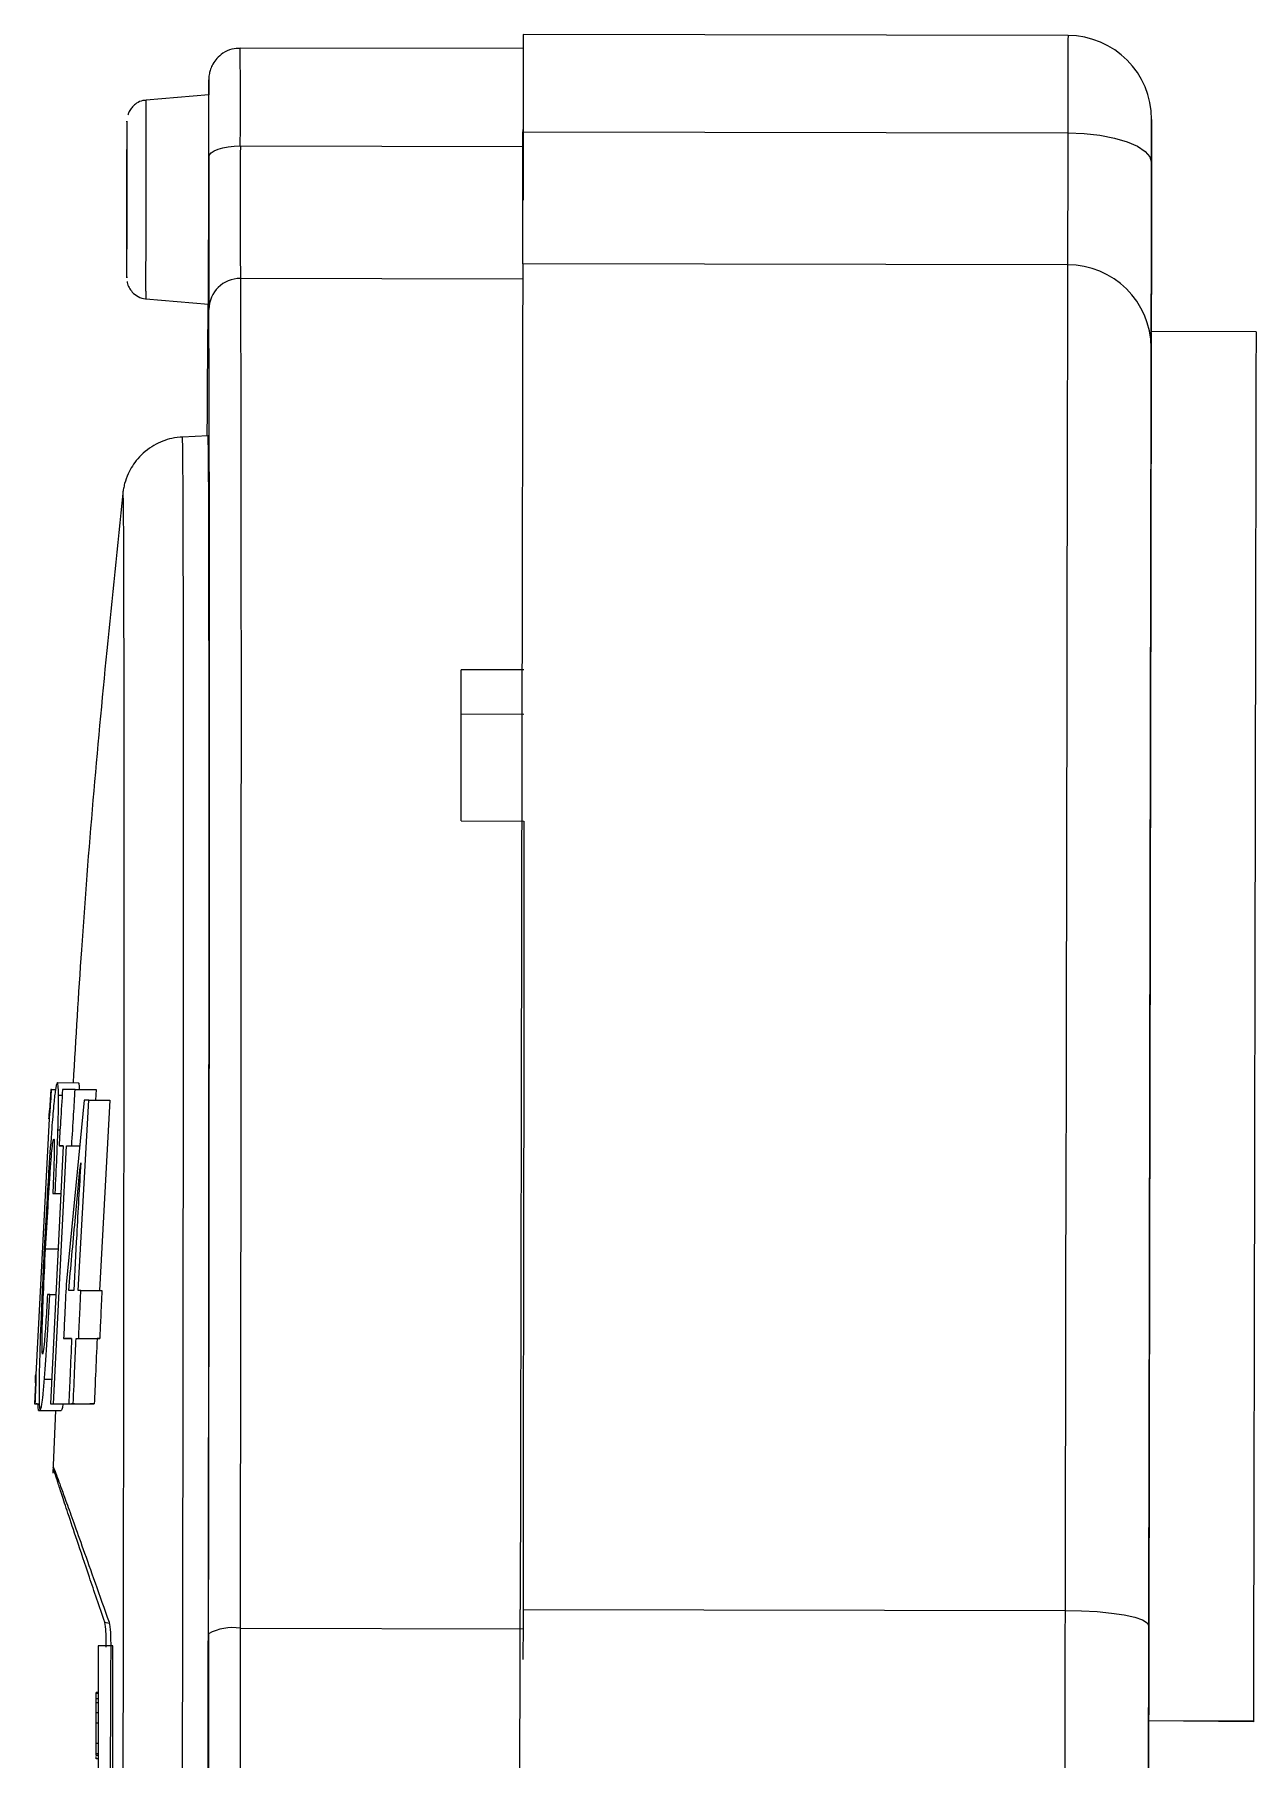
# Model space of a CAD drawing. Header units: millimetres. Extents: x 2320 to 4000, y 933 to 2121.
# Drawn here: x 2624.5 to 2682.7, y 1889.8 to 1972.1 of the extents above; entities that cross this region are included whole.
import ezdxf

# ---------------------------------------------------------------- set-up
doc = ezdxf.new("R2010")
doc.units = ezdxf.units.MM

msp = doc.modelspace()

# ---------------------------------------------------------------- linework, layer by layer
at = {"color": 7, "linetype": 'Continuous', "lineweight": 25}
for p, q in [((2673.869, 1972.051), (2647.869, 1972.1)), ((2647.868, 1971.424), (2634.368, 1971.45)), ((2632.864, 1969.227), (2629.876, 1968.971)), ((2632.867, 1967.227), (2632.867, 1967.227)), ((2647.872, 1967.452), (2673.86, 1967.404)), ((2634.371, 1966.782), (2647.871, 1966.756)), ((2628.947, 1960.492), (2628.948, 1960.494)), ((2632.856, 1961.227), (2632.856, 1961.227)), ((2647.872, 1960.434), (2634.372, 1960.459)), ((2673.848, 1961.105), (2647.848, 1961.154)), ((2629.859, 1959.494), (2632.845, 1959.227)), ((2632.823, 1959.229), (2632.821, 1958.986)), ((2682.842, 1957.917), (2677.842, 1957.926)), ((2632.833, 1952.955), (2631.596, 1952.892)), ((2628.763, 1950.209), (2628.765, 1950.217)), ((2647.903, 1941.785), (2644.903, 1941.791)), ((2644.903, 1939.681), (2647.895, 1939.675)), ((2644.902, 1934.576), (2647.902, 1934.57)), ((2625.327, 1921.767), (2625.265, 1920.767)), ((2625.326, 1921.767), (2625.364, 1921.767)), ((2625.364, 1921.767), (2625.327, 1921.767)), ((2625.364, 1921.767), (2625.559, 1921.766)), ((2625.635, 1922.092), (2626.637, 1922.09)), ((2626.49, 1921.765), (2625.885, 1921.766)), ((2626.49, 1921.765), (2627.494, 1921.763)), ((2627.494, 1921.763), (2627.462, 1921.254)), ((2625.694, 1921.501), (2625.869, 1921.501)), ((2626.913, 1921.255), (2626.061, 1912.468)), ((2626.639, 1912.172), (2627.145, 1921.254)), ((2627.145, 1921.254), (2628.15, 1921.252)), ((2628.15, 1921.252), (2627.643, 1912.17)), ((2625.245, 1920.365), (2624.613, 1908.17)), ((2624.63, 1908.17), (2625.262, 1920.365)), ((2625.766, 1919.829), (2625.667, 1919.83)), ((2625.92, 1919.077), (2625.306, 1906.767)), ((2625.461, 1906.767), (2626.074, 1919.077)), ((2625.92, 1919.077), (2625.72, 1919.078)), ((2626.074, 1919.077), (2626.702, 1919.076)), ((2626.325, 1919.077), (2626.702, 1919.076)), ((2625.422, 1916.807), (2625.806, 1916.807)), ((2625.535, 1916.807), (2625.806, 1916.807)), ((2625.076, 1914.16), (2625.674, 1914.159)), ((2625.283, 1911.981), (2625.566, 1911.98)), ((2626.763, 1912.172), (2627.767, 1912.17)), ((2626.32, 1909.891), (2625.939, 1909.892)), ((2626.531, 1909.891), (2627.535, 1909.889)), ((2626.656, 1909.891), (2627.66, 1909.889)), ((2624.59, 1907.768), (2624.549, 1906.768)), ((2625.021, 1907.951), (2625.365, 1907.951)), ((2624.55, 1906.768), (2624.548, 1906.768)), ((2624.548, 1906.768), (2624.549, 1906.768)), ((2624.549, 1906.768), (2624.586, 1906.768)), ((2624.549, 1906.768), (2624.777, 1906.768)), ((2624.586, 1906.768), (2624.777, 1906.768)), ((2624.744, 1906.452), (2624.821, 1906.452)), ((2624.821, 1906.452), (2625.822, 1906.45)), ((2625.306, 1906.767), (2626.186, 1906.765)), ((2625.553, 1906.451), (2625.423, 1903.459)), ((2625.461, 1906.767), (2626.186, 1906.765)), ((2626.186, 1906.765), (2627.189, 1906.763)), ((2626.398, 1906.765), (2627.401, 1906.763)), ((2625.436, 1903.757), (2625.435, 1903.767)), ((2627.9, 1896.346), (2628.116, 1896.297)), ((2647.862, 1896.96), (2673.727, 1896.911)), ((2634.361, 1896.062), (2647.861, 1896.037)), ((2627.593, 1895.22), (2627.593, 1869.22)), ((2628.293, 1895.22), (2627.593, 1895.22)), ((2628.293, 1869.22), (2628.293, 1895.22)), ((2627.593, 1892.992), (2627.493, 1892.992)), ((2627.493, 1892.965), (2627.493, 1892.992)), ((2627.493, 1892.965), (2627.593, 1892.965)), ((2627.493, 1892.695), (2627.493, 1892.965)), ((2627.593, 1892.695), (2627.493, 1892.695)), ((2627.493, 1892.505), (2627.493, 1892.695)), ((2627.593, 1892.505), (2627.493, 1892.505)), ((2627.493, 1892.018), (2627.493, 1892.505)), ((2627.593, 1892.018), (2627.493, 1892.018)), ((2627.493, 1891.532), (2627.493, 1892.018)), ((2627.593, 1891.532), (2627.493, 1891.532)), ((2627.493, 1890.558), (2627.493, 1891.532)), ((2682.717, 1891.593), (2677.717, 1891.64)), ((2682.717, 1891.63), (2677.717, 1891.64)), ((2682.717, 1891.593), (2682.717, 1891.63)), ((2627.593, 1890.558), (2627.493, 1890.558)), ((2627.493, 1890.071), (2627.493, 1890.558)), ((2627.593, 1890.071), (2627.493, 1890.071)), ((2627.593, 1889.99), (2627.493, 1889.99)), ((2627.593, 1889.828), (2627.493, 1889.828))]:
    msp.add_line(p, q, dxfattribs=at)
at = {"color": 7, "linetype": 'Continuous', "lineweight": 25, "flags": 128}
for points in [[(2673.869, 1972.051), (2673.868, 1971.846), (2673.867, 1971.232), (2673.865, 1970.246), (2673.863, 1968.944), (2673.86, 1967.404)], [(2632.861, 1969.531), (2632.861, 1969.494), (2632.859, 1969.227)], [(2632.866, 1969.944), (2632.864, 1969.901), (2632.861, 1969.531)], [(2632.843, 1959.227), (2632.845, 1959.053), (2632.847, 1959.23), (2632.851, 1959.749), (2632.854, 1960.576), (2632.857, 1961.653), (2632.861, 1962.907), (2632.863, 1964.253), (2632.866, 1965.599), (2632.867, 1966.853), (2632.868, 1967.93), (2632.868, 1968.756), (2632.866, 1969.276), (2632.864, 1969.453)], [(2632.864, 1969.453), (2632.862, 1969.276), (2632.861, 1969.227)], [(2647.873, 1969.305), (2647.872, 1968.177), (2647.871, 1966.756)], [(2628.951, 1960.775), (2628.953, 1961.386), (2628.956, 1962.276), (2628.959, 1963.357), (2628.962, 1964.525), (2628.963, 1965.663), (2628.964, 1966.662), (2628.964, 1967.424), (2628.963, 1967.873), (2628.961, 1967.965), (2628.959, 1967.693), (2628.956, 1967.082), (2628.953, 1966.193), (2628.95, 1965.111), (2628.948, 1963.944), (2628.946, 1962.805), (2628.945, 1961.806), (2628.945, 1961.045), (2628.946, 1960.596), (2628.947, 1960.492)], [(2673.86, 1967.404), (2673.858, 1966.231), (2673.856, 1965.136), (2673.854, 1964.138), (2673.852, 1963.253), (2673.851, 1962.496), (2673.849, 1961.879), (2673.849, 1961.413), (2673.848, 1961.105)], [(2673.86, 1967.404), (2674.64, 1967.375), (2675.39, 1967.293), (2676.082, 1967.16), (2676.687, 1966.983), (2677.185, 1966.767), (2677.554, 1966.521), (2677.781, 1966.255), (2677.857, 1965.978)], [(2632.867, 1966.257), (2632.897, 1966.36), (2632.983, 1966.459), (2633.122, 1966.55), (2633.309, 1966.629), (2633.537, 1966.694), (2633.797, 1966.743), (2634.078, 1966.772), (2634.371, 1966.782)], [(2647.871, 1966.756), (2647.87, 1965.582), (2647.869, 1964.485), (2647.868, 1964.194)], [(2628.948, 1960.494), (2628.948, 1960.503), (2628.951, 1960.775)], [(2634.372, 1960.459), (2634.379, 1959.319), (2634.385, 1957.828), (2634.39, 1955.992), (2634.394, 1953.821), (2634.398, 1951.323), (2634.4, 1948.511), (2634.402, 1945.396), (2634.403, 1941.994), (2634.403, 1938.318), (2634.402, 1934.387), (2634.399, 1930.218), (2634.397, 1925.83), (2634.393, 1921.242), (2634.388, 1916.475), (2634.382, 1911.551), (2634.376, 1906.492), (2634.369, 1901.322), (2634.361, 1896.062)], [(2673.848, 1961.105), (2673.846, 1959.981), (2673.843, 1958.506), (2673.84, 1956.687), (2673.836, 1954.531), (2673.831, 1952.048), (2673.826, 1949.25), (2673.82, 1946.15), (2673.813, 1942.76), (2673.807, 1939.097), (2673.799, 1935.178), (2673.791, 1931.02), (2673.783, 1926.641), (2673.774, 1922.062), (2673.766, 1917.303), (2673.756, 1912.386), (2673.747, 1907.333), (2673.737, 1902.167), (2673.727, 1896.911)], [(2629.862, 1959.853), (2629.86, 1959.527), (2629.859, 1959.494)], [(2632.849, 1959.606), (2632.846, 1959.262), (2632.845, 1959.227)], [(2632.858, 1895.797), (2632.866, 1900.958), (2632.873, 1906.031), (2632.879, 1910.995), (2632.884, 1915.827), (2632.889, 1920.504), (2632.893, 1925.006), (2632.896, 1929.312), (2632.898, 1933.403), (2632.899, 1937.261), (2632.899, 1940.867), (2632.898, 1944.206), (2632.897, 1947.262), (2632.894, 1950.021), (2632.891, 1952.472), (2632.886, 1954.603), (2632.881, 1956.404), (2632.875, 1957.867), (2632.869, 1958.986)], [(2631.596, 1952.892), (2631.602, 1952.814), (2631.61, 1952.404), (2631.617, 1951.644), (2631.623, 1950.54), (2631.628, 1949.094), (2631.633, 1947.316), (2631.637, 1945.214), (2631.64, 1942.798), (2631.642, 1940.08), (2631.643, 1937.074), (2631.643, 1933.794), (2631.643, 1930.257), (2631.641, 1926.48), (2631.639, 1922.482), (2631.636, 1918.282), (2631.632, 1913.902), (2631.627, 1909.363), (2631.621, 1904.687), (2631.614, 1899.898), (2631.607, 1895.019), (2631.599, 1890.075), (2631.593, 1886.617)], [(2632.83, 1886.723), (2632.832, 1888.028), (2632.841, 1893.015), (2632.848, 1897.947), (2632.855, 1902.797), (2632.861, 1907.543), (2632.867, 1912.16), (2632.871, 1916.626), (2632.875, 1920.918), (2632.878, 1925.015), (2632.879, 1928.896), (2632.88, 1932.542), (2632.88, 1935.936), (2632.879, 1939.059), (2632.878, 1941.897), (2632.875, 1944.436), (2632.872, 1946.662), (2632.867, 1948.565), (2632.862, 1950.134), (2632.856, 1951.364), (2632.849, 1952.246), (2632.842, 1952.777), (2632.833, 1952.955)], [(2644.902, 1934.576), (2644.902, 1935.527), (2644.902, 1936.465), (2644.902, 1937.389), (2644.903, 1938.299), (2644.903, 1939.194), (2644.903, 1940.075), (2644.903, 1940.94), (2644.903, 1941.791)], [(2647.902, 1934.57), (2647.9, 1930.385), (2647.897, 1925.977), (2647.893, 1921.367), (2647.888, 1916.574), (2647.883, 1911.622), (2647.876, 1906.533), (2647.869, 1901.33), (2647.861, 1896.037)], [(2673.727, 1896.911), (2673.725, 1895.662), (2673.723, 1894.464), (2673.72, 1893.336), (2673.718, 1892.298), (2673.717, 1891.367), (2673.715, 1890.558), (2673.714, 1889.885), (2673.713, 1889.359)], [(2673.727, 1896.911), (2674.508, 1896.896), (2675.258, 1896.853), (2675.949, 1896.785), (2676.555, 1896.693), (2677.052, 1896.582), (2677.422, 1896.455), (2677.649, 1896.318), (2677.726, 1896.176)], [(2682.727, 1896.564), (2682.725, 1895.946), (2682.724, 1895.326), (2682.723, 1894.706), (2682.722, 1894.085), (2682.721, 1893.463), (2682.72, 1892.84), (2682.718, 1892.217), (2682.717, 1891.593)], [(2647.861, 1896.037), (2647.859, 1894.787), (2647.859, 1894.569)], [(2677.717, 1891.64), (2677.707, 1886.343), (2677.704, 1884.64)]]:
    msp.add_lwpolyline(points, dxfattribs=at)
at = {"color": 7, "linetype": 'Continuous', "lineweight": 25}
for centre, radius, start, end in [((2673.861, 1968.051), 4, 359.89234, 89.89234), ((2006.475, 1968.747), 627.898, 359.820698, 0.246682), ((2208.782, 1967.911), 424.088, 359.77653, 0.27462), ((1373.871, 1966.352), 1256.009, 359.703541, 0.119492), ((1307.588, 1966.463), 1325.279, 359.703541, 0.119492), ((4128.723, 1962.872), 1495.86, 179.870344, 180.148836), ((3935.115, 1963.838), 1300.747, 179.870344, 180.148836), ((2634.357, 1958.971), 1.489, 89.43311, 179.40158), ((2673.871, 1957.136), 3.969, 0.34561, 90.33851), ((3882, 1946.871), 1249.238, 179.444348, 179.72113), ((5323.797, 1890.221), 2690.945, 179.881276, 180.066691), ((2633.994, 1893.753), 2.339, 80.97379, 119.06365), ((4974.308, 1891.214), 2339.952, 179.881276, 180.066691)]:
    msp.add_arc(centre, radius, start, end, dxfattribs=at)
for points, knots in [([(2647.869, 1972.096), (2647.869, 1972.035), (2647.868, 1971.912), (2647.866, 1970.912), (2647.864, 1969.425), (2647.861, 1968.11), (2647.86, 1967.452)], [0, 0, 0, 0, 0.248061, 0.498707, 0.749354, 1, 1, 1, 1]), ([(2634.367, 1971.431), (2634.234, 1971.428), (2633.942, 1971.423), (2633.555, 1971.234), (2633.252, 1970.977), (2633.059, 1970.708), (2632.948, 1970.46), (2632.894, 1970.26), (2632.874, 1970.122), (2632.869, 1970.055), (2632.867, 1970.023), (2632.866, 1969.993), (2632.864, 1969.947), (2632.863, 1969.865), (2632.862, 1969.661), (2632.861, 1969.527)], [0, 0, 0, 0, 0.090802, 0.199118, 0.287983, 0.363139, 0.425424, 0.474171, 0.506425, 0.521488, 0.533947, 0.552183, 0.590278, 0.730521, 1, 1, 1, 1]), ([(2629.874, 1968.955), (2629.82, 1968.954), (2629.659, 1968.951), (2629.432, 1968.836), (2629.225, 1968.667), (2629.096, 1968.486), (2629.03, 1968.352), (2629.011, 1968.28), (2629.007, 1968.266)], [0, 0, 0, 0, 0.135875, 0.404257, 0.623977, 0.809795, 0.964008, 1, 1, 1, 1]), ([(2677.857, 1965.978), (2677.858, 1966.263), (2677.859, 1966.848), (2677.86, 1967.517), (2677.861, 1967.964), (2677.861, 1968.017), (2677.861, 1968.043)], [0, 0, 0, 0, 0.244178, 0.5, 0.755822, 1, 1, 1, 1]), ([(2677.861, 1968.043), (2677.861, 1968.015), (2677.861, 1967.958), (2677.86, 1967.506), (2677.859, 1966.832), (2677.858, 1966.245), (2677.857, 1965.959)], [0, 0, 0, 0, 0.244178, 0.5, 0.755822, 1, 1, 1, 1]), ([(2628.949, 1962.589), (2628.949, 1962.743), (2628.949, 1962.928), (2628.949, 1963.255), (2628.949, 1963.514), (2628.951, 1964.091), (2628.952, 1964.731), (2628.953, 1965.352), (2628.954, 1965.687), (2628.955, 1965.858), (2628.955, 1965.969), (2628.957, 1966.091), (2628.958, 1966.391), (2628.959, 1966.622), (2628.96, 1966.61), (2628.96, 1966.398), (2628.96, 1965.802), (2628.96, 1965.544), (2628.96, 1965.213), (2628.96, 1964.954), (2628.959, 1964.377), (2628.957, 1963.738), (2628.956, 1963.116), (2628.955, 1962.782), (2628.954, 1962.61), (2628.954, 1962.499), (2628.953, 1962.377), (2628.951, 1962.078), (2628.95, 1961.847), (2628.949, 1961.858), (2628.949, 1962.074), (2628.949, 1962.355), (2628.949, 1962.589)], [0, 0, 0, 0, 0.066265, 0.079332, 0.091749, 0.120574, 0.19854, 0.226761, 0.249845, 0.26589, 0.284505, 0.318085, 0.379426, 0.408251, 0.420668, 0.433735, 0.5, 0.566265, 0.579332, 0.591749, 0.620574, 0.69854, 0.726761, 0.749845, 0.76589, 0.784505, 0.818085, 0.879426, 0.908251, 0.920668, 0.933735, 1, 1, 1, 1]), ([(2677.841, 1957.16), (2677.841, 1957.453), (2677.842, 1958.051), (2677.846, 1960.058), (2677.851, 1962.712), (2677.855, 1964.902), (2677.857, 1965.978)], [0, 0, 0, 0, 0.245796, 0.5, 0.754204, 1, 1, 1, 1]), ([(2677.857, 1965.959), (2677.855, 1964.877), (2677.851, 1962.675), (2677.846, 1960.05), (2677.843, 1958.419), (2677.842, 1957.998), (2677.842, 1957.926)], [0, 0, 0, 0, 0.304992, 0.620417, 0.935841, 1, 1, 1, 1]), ([(2628.966, 1960.308), (2628.968, 1960.293), (2628.983, 1960.197), (2629.054, 1960.019), (2629.222, 1959.776), (2629.489, 1959.586), (2629.729, 1959.486), (2629.853, 1959.496), (2629.859, 1959.497)], [0, 0, 0, 0, 0.035109, 0.231963, 0.433106, 0.711596, 0.986848, 1, 1, 1, 1]), ([(2677.842, 1957.889), (2677.842, 1957.812), (2677.842, 1957.652), (2677.838, 1956.033), (2677.833, 1953.385), (2677.826, 1949.666), (2677.818, 1944.964), (2677.807, 1939.339), (2677.795, 1932.877), (2677.781, 1925.67), (2677.767, 1917.827), (2677.751, 1909.46), (2677.734, 1900.703), (2677.723, 1894.661), (2677.717, 1891.64)], [0, 0, 0, 0, 0.077766, 0.161605, 0.245445, 0.329284, 0.413124, 0.496963, 0.580803, 0.664642, 0.748482, 0.832321, 0.916161, 1, 1, 1, 1]), ([(2677.726, 1896.176), (2677.73, 1898.576), (2677.739, 1903.418), (2677.753, 1910.507), (2677.766, 1917.465), (2677.778, 1924.166), (2677.79, 1930.504), (2677.801, 1936.349), (2677.811, 1941.615), (2677.82, 1946.224), (2677.827, 1950.111), (2677.833, 1953.234), (2677.838, 1955.654), (2677.84, 1956.661), (2677.841, 1957.16)], [0, 0, 0, 0, 0.079959, 0.161371, 0.244142, 0.328893, 0.414216, 0.5, 0.585778, 0.671102, 0.755858, 0.838624, 0.920039, 1, 1, 1, 1]), ([(2631.622, 1952.893), (2631.449, 1952.877), (2630.97, 1952.832), (2630.197, 1952.523), (2629.47, 1951.923), (2629.039, 1951.247), (2628.856, 1950.726), (2628.786, 1950.396), (2628.77, 1950.27), (2628.764, 1950.218), (2628.763, 1950.209)], [0, 0, 0, 0, 0.111362, 0.308749, 0.52529, 0.707852, 0.820127, 0.887845, 0.979585, 1, 1, 1, 1]), ([(2628.763, 1950.209), (2628.504, 1947.708), (2627.751, 1940.455), (2626.926, 1931.083), (2626.514, 1924.202), (2626.387, 1922.091)], [0, 0, 0, 0, 0.267282, 0.775148, 1, 1, 1, 1]), ([(2628.765, 1950.217), (2628.769, 1950.129), (2628.778, 1949.948), (2628.789, 1948.448), (2628.799, 1945.949), (2628.805, 1942.325), (2628.81, 1937.615), (2628.811, 1931.885), (2628.809, 1925.451), (2628.804, 1918.554), (2628.798, 1911.424), (2628.789, 1904.029), (2628.779, 1896.537), (2628.767, 1889.103), (2628.758, 1884.177), (2628.753, 1881.76)], [0, 0, 0, 0, 0.073675, 0.150434, 0.229885, 0.311524, 0.394751, 0.478886, 0.563205, 0.640041, 0.715869, 0.790184, 0.862545, 0.932581, 1, 1, 1, 1]), ([(2625.302, 1920.767), (2625.313, 1920.953), (2625.334, 1921.286), (2625.355, 1921.619), (2625.364, 1921.767)], [0, 0, 0, 0, 0.556974, 1, 1, 1, 1]), ([(2625.635, 1922.092), (2625.605, 1922.022), (2625.558, 1921.911), (2625.461, 1921.021), (2625.402, 1920.293), (2625.371, 1919.913)], [0, 0, 0, 0, 0.452493, 0.714814, 1, 1, 1, 1]), ([(2625.694, 1921.501), (2625.689, 1921.673), (2625.678, 1922.029), (2625.65, 1922.071), (2625.635, 1922.092)], [0, 0, 0, 0, 0.482517, 1, 1, 1, 1]), ([(2625.885, 1921.766), (2625.854, 1921.259), (2625.797, 1920.364), (2625.744, 1919.467), (2625.72, 1919.078)], [0, 0, 0, 0, 0.565204, 1, 1, 1, 1]), ([(2626.325, 1919.077), (2626.355, 1919.575), (2626.408, 1920.472), (2626.465, 1921.367), (2626.49, 1921.765)], [0, 0, 0, 0, 0.556552, 1, 1, 1, 1]), ([(2626.637, 1922.09), (2626.653, 1922.08), (2626.674, 1922.066), (2626.682, 1921.829), (2626.685, 1921.764)], [0, 0, 0, 0, 0.727876, 1, 1, 1, 1]), ([(2625.667, 1919.83), (2625.677, 1920.177), (2625.696, 1920.87), (2625.694, 1921.291), (2625.694, 1921.501)], [0, 0, 0, 0, 0.500493, 1, 1, 1, 1]), ([(2627.145, 1921.254), (2627.101, 1921.254), (2627.021, 1921.255), (2626.946, 1921.255), (2626.913, 1921.255)], [0, 0, 0, 0, 0.564034, 1, 1, 1, 1]), ([(2625.239, 1920.365), (2625.246, 1920.482), (2625.259, 1920.713), (2625.262, 1920.749), (2625.263, 1920.767)], [0, 0, 0, 0, 0.508208, 1, 1, 1, 1]), ([(2625.265, 1920.767), (2625.264, 1920.749), (2625.263, 1920.713), (2625.252, 1920.482), (2625.245, 1920.365)], [0, 0, 0, 0, 0.491793, 1, 1, 1, 1]), ([(2625.262, 1920.365), (2625.272, 1920.484), (2625.29, 1920.714), (2625.298, 1920.75), (2625.302, 1920.767)], [0, 0, 0, 0, 0.514749, 1, 1, 1, 1]), ([(2625.371, 1919.913), (2625.326, 1919.303), (2625.245, 1918.205), (2625.123, 1916.204), (2625.05, 1914.893), (2625.01, 1914.171)], [0, 0, 0, 0, 0.36011, 0.647462, 1, 1, 1, 1]), ([(2625.31, 1917.999), (2625.33, 1918.248), (2625.366, 1918.719), (2625.425, 1919.291), (2625.453, 1919.361), (2625.471, 1919.404)], [0, 0, 0, 0, 0.296714, 0.56253, 1, 1, 1, 1]), ([(2625.471, 1919.404), (2625.479, 1919.384), (2625.496, 1919.342), (2625.493, 1918.933), (2625.482, 1918.409), (2625.463, 1917.758), (2625.438, 1917.19), (2625.422, 1916.807)], [0, 0, 0, 0, 0.233217, 0.476546, 0.60225, 0.732009, 1, 1, 1, 1]), ([(2625.535, 1916.807), (2625.564, 1917.399), (2625.616, 1918.476), (2625.651, 1919.409), (2625.667, 1919.83)], [0, 0, 0, 0, 0.549267, 1, 1, 1, 1]), ([(2625.72, 1919.078), (2625.755, 1919.078), (2625.818, 1919.078), (2625.888, 1919.077), (2625.92, 1919.077)], [0, 0, 0, 0, 0.555156, 1, 1, 1, 1]), ([(2626.074, 1919.077), (2626.119, 1919.077), (2626.199, 1919.077), (2626.286, 1919.077), (2626.325, 1919.077)], [0, 0, 0, 0, 0.554411, 1, 1, 1, 1]), ([(2625.076, 1914.16), (2625.115, 1914.834), (2625.173, 1915.843), (2625.251, 1917.139), (2625.291, 1917.713), (2625.31, 1917.999)], [0, 0, 0, 0, 0.501448, 0.75111, 1, 1, 1, 1]), ([(2626.184, 1912.173), (2626.282, 1913.283), (2626.463, 1915.316), (2626.663, 1917.349), (2626.753, 1918.271)], [0, 0, 0, 0, 0.545958, 1, 1, 1, 1]), ([(2626.753, 1918.271), (2626.688, 1917.122), (2626.572, 1915.089), (2626.471, 1913.056), (2626.427, 1912.172)], [0, 0, 0, 0, 0.565441, 1, 1, 1, 1]), ([(2625.422, 1916.807), (2625.442, 1916.807), (2625.478, 1916.807), (2625.518, 1916.807), (2625.535, 1916.807)], [0, 0, 0, 0, 0.556828, 1, 1, 1, 1]), ([(2625.01, 1914.171), (2624.955, 1913.046), (2624.854, 1910.992), (2624.803, 1909.295), (2624.78, 1908.527)], [0, 0, 0, 0, 0.54774, 1, 1, 1, 1]), ([(2624.919, 1910.442), (2624.936, 1910.958), (2624.974, 1912.108), (2625.04, 1913.431), (2625.076, 1914.16)], [0, 0, 0, 0, 0.448512, 1, 1, 1, 1]), ([(2625.169, 1911.981), (2625.145, 1911.57), (2625.107, 1910.952), (2625.058, 1910.199), (2625.033, 1909.9), (2625.021, 1909.751)], [0, 0, 0, 0, 0.498783, 0.750565, 1, 1, 1, 1]), ([(2625.021, 1907.951), (2625.043, 1908.225), (2625.087, 1908.773), (2625.174, 1910.097), (2625.239, 1911.228), (2625.283, 1911.981)], [0, 0, 0, 0, 0.250013, 0.500775, 1, 1, 1, 1]), ([(2625.283, 1911.981), (2625.26, 1911.981), (2625.221, 1911.981), (2625.185, 1911.981), (2625.169, 1911.981)], [0, 0, 0, 0, 0.564134, 1, 1, 1, 1]), ([(2626.061, 1912.468), (2626.037, 1911.985), (2625.995, 1911.126), (2625.956, 1910.268), (2625.939, 1909.892)], [0, 0, 0, 0, 0.562654, 1, 1, 1, 1]), ([(2626.427, 1912.172), (2626.38, 1912.172), (2626.296, 1912.172), (2626.218, 1912.173), (2626.184, 1912.173)], [0, 0, 0, 0, 0.565906, 1, 1, 1, 1]), ([(2626.763, 1912.172), (2626.74, 1912.172), (2626.698, 1912.172), (2626.657, 1912.172), (2626.639, 1912.172)], [0, 0, 0, 0, 0.562632, 1, 1, 1, 1]), ([(2626.656, 1909.891), (2626.675, 1910.315), (2626.71, 1911.076), (2626.747, 1911.836), (2626.763, 1912.172)], [0, 0, 0, 0, 0.558484, 1, 1, 1, 1]), ([(2627.767, 1912.17), (2627.746, 1911.743), (2627.71, 1910.983), (2627.675, 1910.222), (2627.66, 1909.889)], [0, 0, 0, 0, 0.561509, 1, 1, 1, 1]), ([(2624.935, 1909.14), (2624.928, 1909.155), (2624.914, 1909.183), (2624.905, 1909.437), (2624.906, 1909.862), (2624.915, 1910.249), (2624.919, 1910.442)], [0, 0, 0, 0, 0.253705, 0.504972, 0.753884, 1, 1, 1, 1]), ([(2625.021, 1909.751), (2625.002, 1909.56), (2624.968, 1909.2), (2624.945, 1909.159), (2624.935, 1909.14)], [0, 0, 0, 0, 0.531035, 1, 1, 1, 1]), ([(2625.939, 1909.892), (2626.005, 1909.892), (2626.126, 1909.892), (2626.26, 1909.891), (2626.32, 1909.891)], [0, 0, 0, 0, 0.549838, 1, 1, 1, 1]), ([(2626.32, 1909.891), (2626.294, 1909.305), (2626.248, 1908.264), (2626.205, 1907.221), (2626.186, 1906.765)], [0, 0, 0, 0, 0.562267, 1, 1, 1, 1]), ([(2626.398, 1906.765), (2626.421, 1907.346), (2626.464, 1908.388), (2626.511, 1909.43), (2626.531, 1909.891)], [0, 0, 0, 0, 0.5579878, 1, 1, 1, 1]), ([(2626.531, 1909.891), (2626.554, 1909.891), (2626.595, 1909.891), (2626.637, 1909.891), (2626.656, 1909.891)], [0, 0, 0, 0, 0.557215, 1, 1, 1, 1]), ([(2627.535, 1909.889), (2627.509, 1909.303), (2627.462, 1908.262), (2627.42, 1907.219), (2627.401, 1906.763)], [0, 0, 0, 0, 0.561997, 1, 1, 1, 1]), ([(2627.66, 1909.889), (2627.636, 1909.889), (2627.594, 1909.889), (2627.553, 1909.889), (2627.535, 1909.889)], [0, 0, 0, 0, 0.5627844, 1, 1, 1, 1]), ([(2624.586, 1906.768), (2624.594, 1906.953), (2624.607, 1907.287), (2624.621, 1907.62), (2624.627, 1907.768)], [0, 0, 0, 0, 0.555505, 1, 1, 1, 1]), ([(2624.589, 1907.768), (2624.589, 1907.786), (2624.591, 1907.822), (2624.601, 1908.053), (2624.606, 1908.17)], [0, 0, 0, 0, 0.49078, 1, 1, 1, 1]), ([(2624.613, 1908.17), (2624.607, 1908.053), (2624.595, 1907.822), (2624.592, 1907.786), (2624.59, 1907.768)], [0, 0, 0, 0, 0.509216, 1, 1, 1, 1]), ([(2624.627, 1907.768), (2624.625, 1907.787), (2624.621, 1907.823), (2624.627, 1908.054), (2624.63, 1908.17)], [0, 0, 0, 0, 0.49814, 1, 1, 1, 1]), ([(2624.78, 1908.527), (2624.774, 1908.217), (2624.762, 1907.587), (2624.766, 1906.919), (2624.783, 1906.517), (2624.808, 1906.474), (2624.821, 1906.452)], [0, 0, 0, 0, 0.239072, 0.485952, 0.739492, 1, 1, 1, 1]), ([(2624.821, 1906.452), (2624.845, 1906.502), (2624.883, 1906.58), (2624.955, 1907.186), (2624.999, 1907.69), (2625.021, 1907.951)], [0, 0, 0, 0, 0.462063, 0.722152, 1, 1, 1, 1]), ([(2624.682, 1906.768), (2624.672, 1906.768), (2624.654, 1906.768), (2624.638, 1906.768), (2624.632, 1906.768)], [0, 0, 0, 0, 0.563122, 1, 1, 1, 1]), ([(2624.744, 1906.452), (2624.736, 1906.459), (2624.724, 1906.469), (2624.724, 1906.696), (2624.724, 1906.768)], [0, 0, 0, 0, 0.680882, 1, 1, 1, 1]), ([(2625.306, 1906.767), (2625.333, 1906.767), (2625.383, 1906.767), (2625.437, 1906.767), (2625.461, 1906.767)], [0, 0, 0, 0, 0.55383, 1, 1, 1, 1]), ([(2625.903, 1906.766), (2625.902, 1906.76), (2625.868, 1906.474), (2625.845, 1906.462), (2625.822, 1906.45)], [0, 0, 0, 0, 0.022113, 1, 1, 1, 1]), ([(2626.186, 1906.765), (2626.224, 1906.765), (2626.293, 1906.765), (2626.365, 1906.765), (2626.398, 1906.765)], [0, 0, 0, 0, 0.554564, 1, 1, 1, 1]), ([(2626.463, 1906.765), (2626.432, 1906.765), (2626.379, 1906.765), (2626.329, 1906.765), (2626.308, 1906.765)], [0, 0, 0, 0, 0.566165, 1, 1, 1, 1]), ([(2627.401, 1906.763), (2627.36, 1906.763), (2627.288, 1906.763), (2627.219, 1906.763), (2627.189, 1906.763)], [0, 0, 0, 0, 0.5654356, 1, 1, 1, 1]), ([(2625.435, 1903.767), (2625.44, 1903.76), (2625.449, 1903.746), (2625.496, 1903.633), (2625.568, 1903.446), (2625.679, 1903.149), (2625.842, 1902.703), (2626.083, 1902.037), (2626.42, 1901.097), (2626.869, 1899.837), (2627.423, 1898.277), (2627.878, 1896.991), (2628.106, 1896.346)], [0, 0, 0, 0, 0.06793, 0.138655, 0.210456, 0.287198, 0.376437, 0.481249, 0.5991, 0.727695, 0.86341, 1, 1, 1, 1]), ([(2627.9, 1896.346), (2627.647, 1897.091), (2627.149, 1898.558), (2626.578, 1900.254), (2626.145, 1901.547), (2625.848, 1902.443), (2625.657, 1903.028), (2625.541, 1903.391), (2625.471, 1903.618), (2625.451, 1903.691), (2625.441, 1903.727)], [0, 0, 0, 0, 0.171156, 0.337266, 0.489956, 0.625692, 0.741115, 0.834988, 0.918354, 1, 1, 1, 1]), ([(2627.975, 1895.162), (2627.975, 1895.3), (2627.974, 1895.567), (2627.959, 1895.907), (2627.936, 1896.199), (2627.913, 1896.295), (2627.9, 1896.346)], [0, 0, 0, 0, 0.246867, 0.480182, 0.723828, 1, 1, 1, 1]), ([(2628.106, 1896.346), (2628.119, 1896.294), (2628.144, 1896.195), (2628.168, 1895.904), (2628.184, 1895.565), (2628.184, 1895.299), (2628.185, 1895.162)], [0, 0, 0, 0, 0.275858, 0.523521, 0.75515, 1, 1, 1, 1]), ([(2677.706, 1885.603), (2677.707, 1886.097), (2677.709, 1887.102), (2677.713, 1889.626), (2677.719, 1892.692), (2677.724, 1895.028), (2677.726, 1896.176)], [0, 0, 0, 0, 0.245796, 0.5, 0.754204, 1, 1, 1, 1]), ([(2628.185, 1895.162), (2628.175, 1892.994), (2628.156, 1888.555), (2628.138, 1881.762), (2628.13, 1874.968), (2628.133, 1870.529), (2628.134, 1868.361)], [0, 0, 0, 0, 0.244218, 0.5, 0.755782, 1, 1, 1, 1]), ([(2627.493, 1889.99), (2627.493, 1890.009), (2627.493, 1890.043), (2627.493, 1890.067), (2627.493, 1890.07), (2627.493, 1890.071)], [0, 0, 0, 0, 0.364517, 0.680686, 1, 1, 1, 1]), ([(2627.493, 1889.828), (2627.493, 1889.863), (2627.493, 1889.904), (2627.493, 1889.934), (2627.493, 1889.938)], [0, 0, 0, 0, 0.8440577, 1, 1, 1, 1])]:
    msp.add_open_spline(points, degree=3, knots=knots, dxfattribs=at)
for points in [[(2647.848, 1961.154), (2647.848, 1961.368), (2647.849, 1961.797), (2647.852, 1963.227), (2647.855, 1965.108), (2647.858, 1966.671), (2647.86, 1967.452)], [(2647.848, 1961.154), (2647.847, 1960.604), (2647.845, 1959.503), (2647.84, 1956.852), (2647.834, 1953.502), (2647.826, 1949.412), (2647.817, 1944.645), (2647.807, 1939.243), (2647.795, 1933.263), (2647.783, 1926.765), (2647.77, 1919.816), (2647.756, 1912.484), (2647.742, 1904.856), (2647.732, 1899.592), (2647.727, 1896.96)], [(2682.842, 1957.914), (2682.842, 1957.834), (2682.842, 1957.673), (2682.838, 1956.026), (2682.833, 1953.375), (2682.826, 1949.657), (2682.818, 1944.955), (2682.807, 1939.33), (2682.795, 1932.867), (2682.781, 1925.661), (2682.767, 1917.818), (2682.751, 1909.45), (2682.734, 1900.694), (2682.723, 1894.652), (2682.717, 1891.63)], [(2647.713, 1889.408), (2647.714, 1889.768), (2647.715, 1890.488), (2647.718, 1892.284), (2647.723, 1894.458), (2647.726, 1896.126), (2647.727, 1896.96)]]:
    msp.add_open_spline(points, degree=3, dxfattribs=at)

doc.saveas('drawing.dxf')
